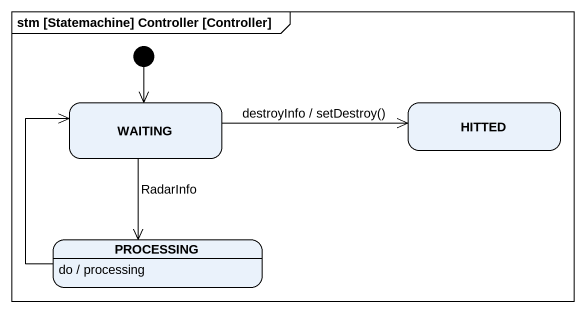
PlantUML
@startuml
mainframe stm [Statemachine] Controller [Controller]
hide empty description
state WAITING
state HITTED
state PROCESSING
PROCESSING : do / processing
[*] --> WAITING
WAITING -right-> HITTED : destroyInfo / setDestroy()
WAITING --> PROCESSING : RadarInfo
PROCESSING -up-> WAITING
@enduml
